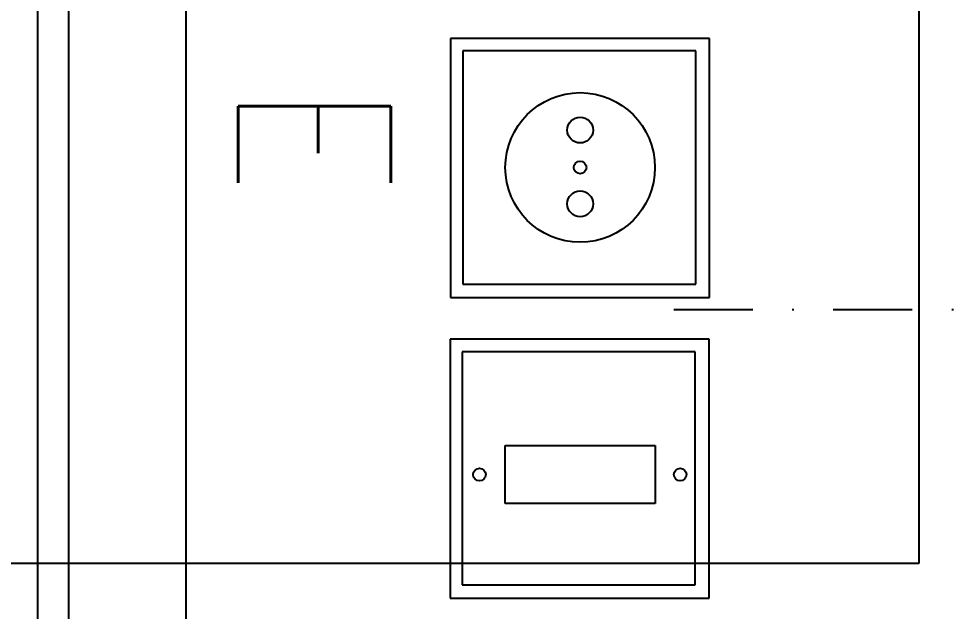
# Model space of a CAD drawing. Header units: inches. Extents: x 567429 to 582707, y 126347 to 133675.
# Drawn here: x 581753 to 581811.8, y 129371.2 to 129408.7 of the extents above; entities that cross this region are included whole.
import ezdxf

# ---------------------------------------------------------------- set-up
doc = ezdxf.new("R2010")
doc.units = ezdxf.units.IN
doc.header["$MEASUREMENT"] = 0
doc.linetypes.add('DASHDOT2', pattern=[0.5, 0.25, -0.125, 0, -0.125])
for name, color, linetype in [('BORD', 3, 'Continuous'), ('mobl', 11, 'Continuous'), ('SOCKET WIRE', 4, 'Continuous'), ('SOTOON', 2, 'Continuous'), ('TEL WIRE', 4, 'Continuous')]:
    doc.layers.add(name, color=color, linetype=linetype)
doc.styles.add('ROMANS', font='romans.shx')

# ---------------------------------------------------------------- blocks, each defined once
blk = doc.blocks.new('BOARD1')
at = {"layer": 'BORD'}
for p, q in [((35.968, -15.265), (35.968, -33.329)), ((54.032, -15.265), (35.968, -15.265)), ((54.032, -33.329), (54.032, -15.265)), ((56.95, -15.31), (56.95, -33.374)), ((75.014, -15.31), (56.95, -15.31)), ((75.014, -33.374), (75.014, -15.31)), ((36.842, -16.226), (36.842, -32.484)), ((53.1, -16.226), (36.842, -16.226)), ((53.1, -32.484), (53.1, -16.226)), ((57.824, -16.271), (57.824, -32.529)), ((74.082, -16.271), (57.824, -16.271)), ((74.082, -32.529), (74.082, -16.271)), ((36.842, -32.484), (53.1, -32.484)), ((57.824, -32.529), (74.082, -32.529)), ((35.968, -33.329), (54.032, -33.329)), ((56.95, -33.374), (75.014, -33.374))]:
    blk.add_line(p, q, dxfattribs=at)
at = {"layer": 'BORD', "color": 30}
for p, q in [((64.36, -29.537), (64.36, -19.07)), ((64.36, -19.07), (68.406, -19.07)), ((68.406, -19.07), (68.406, -29.537)), ((68.406, -29.537), (64.36, -29.537))]:
    blk.add_line(p, q, dxfattribs=at)
at = {"layer": 'BORD', "color": 4}
blk.add_line((98.928, -51.778), (-77.345, -51.778), dxfattribs=at)
at = {"layer": 'BORD', "color": 30}
for centre, radius in [((66.387, -17.325), 0.437), ((44.967, -24.297), 5.219), ((44.967, -24.297), 0.442), ((66.387, -31.322), 0.437)]:
    blk.add_circle(centre, radius, dxfattribs=at)
at = {"layer": 'BORD', "color": 2}
for centre in [(42.359, -24.297), (47.505, -24.297)]:
    blk.add_circle(centre, 0.9, dxfattribs=at)
at = {"layer": 'BORD', "color": 2, "style": 'ROMANS', "width": 0.9}
blk.add_text('E', height=10.644, dxfattribs=at).set_placement((39.052, -48.149))

msp = doc.modelspace()

# ---------------------------------------------------------------- linework, layer by layer
at = {"layer": 'mobl', "color": 15}
for p, q in [((581809.986, 129464.203), (581809.986, 129374.203)), ((581809.986, 129374.203), (581609.986, 129374.203))]:
    msp.add_line(p, q, dxfattribs=at)
at = {"layer": 'SOCKET WIRE'}
msp.add_line((581756.165, 129363.224), (581756.165, 129498.822), dxfattribs=at)
at = {"layer": 'SOTOON', "color": 15, "linetype": 'DASHDOT2', "ltscale": 20}
msp.add_line((581794.461, 129390.289), (581884.436, 129390.289), dxfattribs=at)
msp.add_line((581794.461, 129390.289), (581884.436, 129390.289), dxfattribs=at)
msp.add_line((581794.461, 129390.289), (581884.436, 129390.289), dxfattribs=at)
at = {"layer": 'TEL WIRE'}
msp.add_line((581754.199, 129364.534), (581754.199, 129952.759), dxfattribs=at)

# ---------------------------------------------------------------- block references
at = {"layer": 'BORD', "ltscale": 5, "xscale": 0.9077507259660533, "yscale": 0.9077507259660533, "zscale": 0.9077507259660533, "rotation": 270.0028855839087}
msp.add_blockref('BOARD1', (581810.586, 129440.091), dxfattribs=at)

doc.saveas('drawing.dxf')
